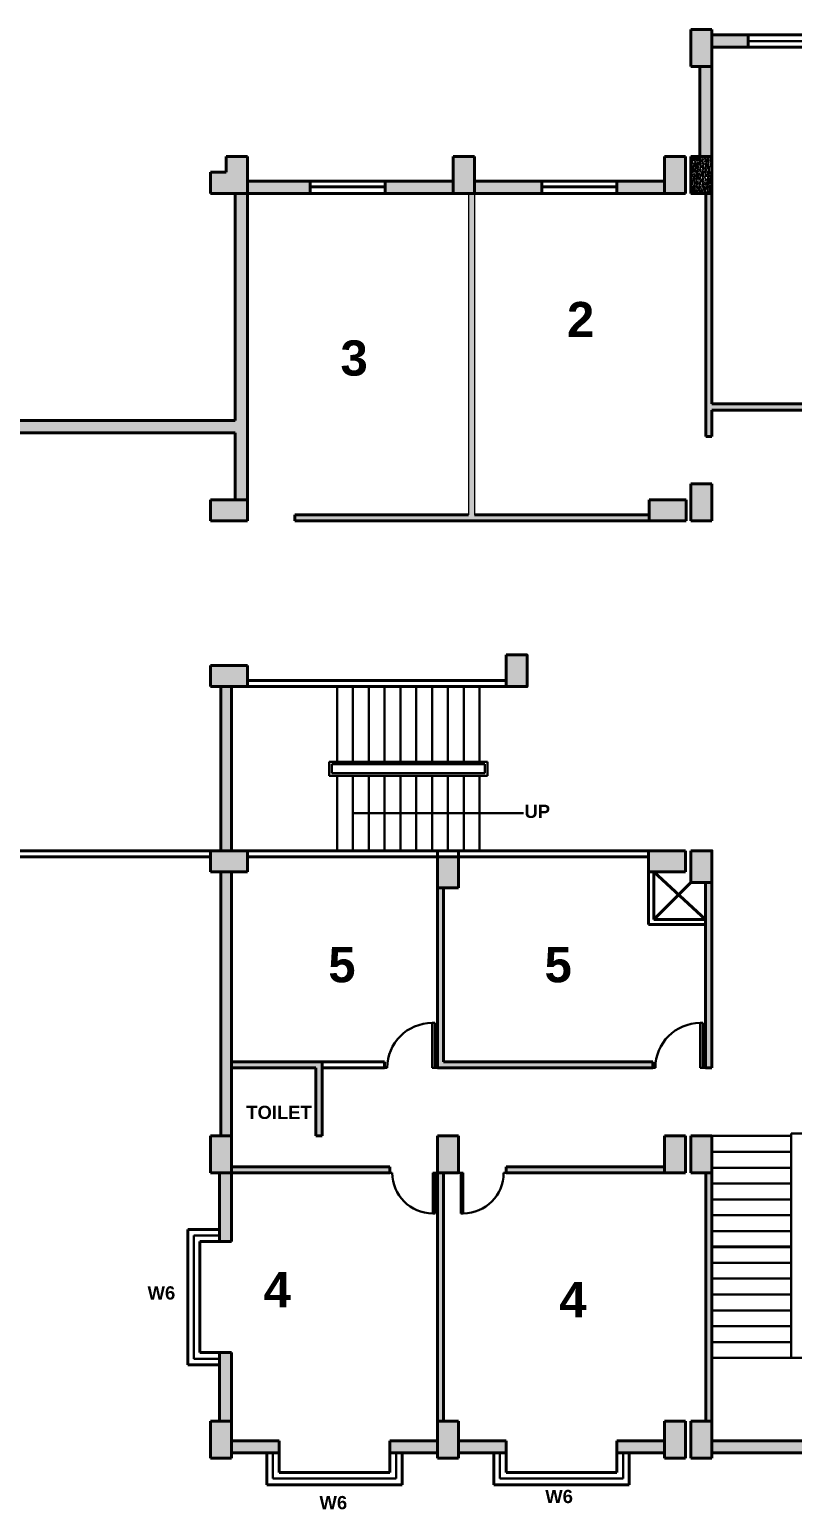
# Model space of a CAD drawing. Header units: inches. Extents: x 1352 to 5457, y 84 to 1168.
# Drawn here: x 2720.87 to 2735.32, y 274.35 to 302.36 of the extents above; entities that cross this region are included whole.
import ezdxf

# ---------------------------------------------------------------- set-up
doc = ezdxf.new("R2010")
doc.units = ezdxf.units.IN
doc.header["$MEASUREMENT"] = 0
doc.linetypes.add('DASHED2', pattern=[0.375, 0.25, -0.125])
for name, color, linetype, lineweight in [('col', 250, 'Continuous', 40), ('hatch', 250, 'DASHED2', 9), ('text', 250, 'Continuous', 30), ('wall', 7, 'Continuous', 40), ('win', 250, 'Continuous', 30)]:
    doc.layers.add(name, color=color, linetype=linetype, lineweight=lineweight)
doc.styles.get("Standard").update_dxf_attribs({"font": 'arialbd.ttf', "height": 1.5})
doc.dimstyles.get("Standard").update_dxf_attribs({"dimtxt": 0.25, "dimasz": 0.1, "dimexe": 0.1, "dimexo": 0.1, "dimgap": 0.1, "dimtad": 1, "dimzin": 0, "dimdsep": 46, "dimtxsty": 'Standard', "dimblk": 'ARCHTICK', "dimcen": 0.1, "dimdle": 0.1, "dimclrd": 256, "dimadec": 0, "dimazin": 0, "dimtfac": 1, "dimtofl": 0, "dimtmove": 2, "dimatfit": 3, "dimfxl": 1, "dimtolj": 1, "dimtzin": 0, "dimlwd": -1, "dimarcsym": 0})
pattern_1 = [(50, (0, 0), (0.0717260183, -0.0062752135), [0.0075, -0.0825]), (355, (0, 0), (-0.0138751334, 0.0752192134), [0.006, -0.066]), (100.4514, (0.00598, -0.00052), (0.0578509382, 0.0689439542), [0.006374019, -0.0701142112]), (46.1842, (0, 0.02), (0.106724105, -0.0165519014), [0.01125, -0.12375]), (96.6356, (0.00889, 0.01862), (0.0934662706, 0.097411787), [0.009561029, -0.1051713]), (351.1842, (0, 0.02), (0.0934661945, 0.09741186), [0.009, -0.099]), (21, (0.01, 0.015), (0.0596907052, -0.0402618891), [0.0075, -0.0825]), (326, (0.01, 0.015), (0.0243315332, 0.0725150045), [0.006, -0.066]), (71.4514, (0.014974, 0.011645), (0.0840222629, 0.0322530497), [0.006374019, -0.0701142112]), (37.5, (0, 0), (0.00121598553, 0.03328938538), [0, -0.0652, 0, -0.067, 0, -0.06625]), (7.5, (0, 0), (0.02630695374, 0.0394411712), [0, -0.0382, 0, -0.0637, 0, -0.02525]), (327.5, (-0.0223, 0), (0.05338224362, -0.00225548717), [0, -0.025, 0, -0.078, 0, -0.1035]), (317.5, (-0.0323, 0), (0.0583186169, 0.0100104982), [0, -0.0325, 0, -0.0518, 0, -0.0735])]

# ---------------------------------------------------------------- blocks, each defined once
blk = doc.blocks.new('_ArchTick')
at = {"color": 0, "linetype": 'ByBlock', "const_width": 0.15}
blk.add_lwpolyline([(-0.5, -0.5), (0.5, 0.5)], dxfattribs=at)
blk = doc.blocks.new('R')
at = {"layer": 'win'}
for p, q in [((13.196, 5.483), (13.246, 5.483)), ((14.096, 4.633), (14.096, 5.483)), ((14.196, 5.483), (14.096, 5.483)), ((14.146, 5.483), (14.146, 4.633)), ((14.096, 4.633), (14.146, 4.633)), ((14.146, 4.633), (14.096, 4.633))]:
    blk.add_line(p, q, dxfattribs=at)
blk.add_arc((14.096, 5.483), 0.85, 180, 270, dxfattribs=at)

msp = doc.modelspace()

# ---------------------------------------------------------------- hatches: boundary and pattern name
at = {"layer": 'wall', "linetype": 'ByBlock'}
h = msp.add_hatch(dxfattribs=at)
h.set_pattern_fill('AR-CONC', color=256, scale=0.01, style=0)
h.set_pattern_definition(pattern_1)
h.paths.add_polyline_path([(2724.992, 299.961), (2724.592, 299.961), (2724.592, 299.661), (2724.292, 299.661), (2724.292, 299.261), (2724.992, 299.261)])
h.paths.add_polyline_path([(2729.293, 299.961), (2728.893, 299.961), (2728.893, 299.261), (2729.293, 299.261)])
h.paths.add_polyline_path([(2733.292, 299.961), (2732.892, 299.961), (2732.892, 299.261), (2733.292, 299.261)])
h.paths.add_polyline_path([(2733.792, 302.361), (2733.392, 302.361), (2733.392, 301.661), (2733.792, 301.661)])
h.paths.add_polyline_path([(2733.792, 293.761), (2733.392, 293.761), (2733.392, 293.061), (2733.792, 293.061)])
h.paths.add_polyline_path([(2733.304, 293.461), (2732.604, 293.461), (2732.604, 293.061), (2733.304, 293.061)])
h.paths.add_polyline_path([(2724.992, 293.461), (2724.292, 293.461), (2724.292, 293.061), (2724.992, 293.061)])
h.paths.add_polyline_path([(2736.493, 295.861), (2736.093, 295.861), (2736.093, 295.161), (2736.493, 295.161)])
h.paths.add_polyline_path([(2737.27, 302.361), (2736.87, 302.361), (2736.87, 301.661), (2737.27, 301.661)])
h.paths.add_polyline_path([(2740.893, 302.36), (2740.493, 302.36), (2740.493, 301.66), (2740.893, 301.66)])
h.paths.add_polyline_path([(2743.393, 302.361), (2742.993, 302.361), (2742.993, 301.661), (2743.393, 301.661)])
h.paths.add_polyline_path([(2743.393, 295.861), (2742.993, 295.861), (2742.993, 295.161), (2743.393, 295.161)])
h.paths.add_polyline_path([(2740.893, 295.861), (2740.493, 295.861), (2740.493, 295.161), (2740.893, 295.161)])
h = msp.add_hatch(color=256, dxfattribs=at)
h.paths.add_polyline_path([(2759.592, 285.42), (2759.362, 285.42), (2759.362, 283.335), (2758.362, 283.335), (2758.362, 284.67), (2758.247, 284.67), (2758.247, 283.335), (2757.547, 283.335), (2757.547, 284.05), (2756.092, 284.05), (2756.092, 283.935), (2757.432, 283.935), (2757.432, 283.22), (2758.247, 283.22), (2758.247, 282.17), (2758.362, 282.17), (2758.362, 283.22), (2759.362, 283.22), (2759.362, 281.42), (2759.592, 281.42)])
h.paths.add_polyline_path([(2759.192, 285.77), (2756.492, 285.77), (2756.207, 285.425), (2756.207, 285.42), (2759.192, 285.42)])
h.paths.add_polyline_path([(2758.883, 288.668), (2758.706, 288.814), (2756.314, 285.917), (2756.492, 285.77)])
h.paths.add_polyline_path([(2756.207, 285.42), (2756.203, 285.42), (2756.092, 285.286), (2756.092, 284.8), (2756.207, 284.8)], flags=17)
h.paths.add_polyline_path([(2754.268, 286.847), (2754.195, 286.758), (2755.738, 285.485), (2755.811, 285.574)])
h.paths.add_polyline_path([(2756.119, 290.95), (2756.03, 291.023), (2753.638, 288.126), (2753.727, 288.053)])
h.paths.add_polyline_path([(2751.724, 288.948), (2751.65, 288.859), (2753.193, 287.586), (2753.266, 287.675)])
h.paths.add_polyline_path([(2758.533, 289.735), (2758.386, 289.558), (2758.81, 289.208), (2758.957, 289.385)])
h.paths.add_polyline_path([(2757.144, 290.881), (2756.72, 291.231), (2756.574, 291.054), (2756.998, 290.704)])
h.paths.add_polyline_path([(2753.574, 293.051), (2753.485, 293.124), (2751.093, 290.227), (2751.182, 290.153)])
h.paths.add_polyline_path([(2755.988, 291.836), (2755.841, 291.659), (2756.265, 291.308), (2756.412, 291.486)])
h.paths.add_polyline_path([(2754.175, 293.332), (2754.029, 293.155), (2754.453, 292.804), (2754.599, 292.982)])
h.paths.add_polyline_path([(2750.544, 289.922), (2750.47, 289.833), (2750.648, 289.687), (2750.721, 289.775)])
h.paths.add_polyline_path([(2748.489, 291.618), (2748.416, 291.529), (2748.593, 291.383), (2748.666, 291.472)])
h.paths.add_polyline_path([(2751.63, 295.433), (2751.484, 295.255), (2751.908, 294.905), (2752.054, 295.083)])
h.paths.add_polyline_path([(2753.443, 293.937), (2753.296, 293.759), (2753.72, 293.409), (2753.867, 293.587)])
h.paths.add_polyline_path([(2750.898, 296.037), (2750.751, 295.86), (2751.175, 295.51), (2751.322, 295.687)])
h.paths.add_polyline_path([(2749.085, 297.533), (2748.939, 297.356), (2749.363, 297.006), (2749.509, 297.183)])
h.paths.add_polyline_path([(2748.487, 297.249), (2748.398, 297.323), (2746.001, 294.419), (2746.09, 294.346)])
h.paths.add_polyline_path([(2747.385, 298.639), (2747.296, 298.712), (2746.27, 297.469), (2745.277, 298.285), (2745.204, 298.196), (2746.194, 297.382), (2745.242, 296.223), (2744.338, 296.966), (2744.816, 297.545), (2744.727, 297.618), (2744.176, 296.951), (2745.929, 295.51), (2746.002, 295.599), (2745.331, 296.15), (2746.213, 297.218), (2746.842, 296.701), (2747.434, 297.418), (2746.805, 297.936), (2746.731, 297.847), (2747.272, 297.403), (2746.827, 296.863), (2746.286, 297.307)])
h.paths.add_polyline_path([(2746.158, 299.171), (2746.07, 299.245), (2745.755, 298.863), (2745.844, 298.79)])
h.paths.add_polyline_path([(2745.075, 300.844), (2744.612, 301.226), (2744.466, 301.048), (2744.84, 300.739), (2743.376, 298.966), (2743.002, 299.274), (2742.778, 299.004), (2742.778, 295.861), (2741.893, 295.861), (2741.893, 295.161), (2742.008, 295.161), (2742.008, 295.746), (2742.993, 295.746), (2742.993, 295.861), (2742.893, 295.861), (2742.893, 296.561), (2743.791, 295.824), (2743.393, 295.342), (2743.393, 295.161), (2743.953, 295.839), (2742.893, 296.71), (2742.893, 298.963), (2743.017, 299.113), (2743.391, 298.804), (2744.929, 300.666)])
h.paths.add_polyline_path([(2743.393, 302.232), (2743.393, 301.934), (2743.527, 301.823), (2742.75, 300.882), (2742.75, 300.716), (2742.865, 300.716), (2742.865, 300.84), (2743.616, 301.75), (2743.772, 301.621), (2743.918, 301.799)])
h.paths.add_polyline_path([(2742, 302.03), (2742.093, 302.03), (2742.093, 302.261), (2741.793, 302.26), (2741.793, 302.03), (2741.885, 302.03), (2741.885, 300.716), (2742, 300.716)])
h.paths.add_polyline_path([(2741.135, 300.83), (2740.608, 300.83), (2740.608, 301.66), (2740.493, 301.66), (2740.493, 295.861), (2740.608, 295.861), (2740.608, 297.361), (2741.878, 297.361), (2741.878, 298.091), (2740.608, 298.091), (2740.608, 300.715), (2741.135, 300.715)])
h.paths.add_polyline_path([(2741.763, 297.976), (2741.763, 297.476), (2740.608, 297.476), (2740.608, 297.976)], flags=16)
h.paths.add_polyline_path([(2741.539, 297.361), (2741.424, 297.361), (2741.424, 296.841), (2741.539, 296.841)], flags=16)
h.paths.add_polyline_path([(2738.454, 295.276), (2737.693, 295.276), (2737.693, 295.161), (2738.454, 295.161)])
h.paths.add_polyline_path([(2740.493, 295.276), (2740.263, 295.276), (2740.263, 295.161), (2740.493, 295.161)])
h.paths.add_polyline_path([(2736.093, 295.276), (2733.792, 295.276), (2733.792, 299.261), (2733.677, 299.261), (2733.677, 294.661), (2733.792, 294.661), (2733.792, 295.161), (2736.093, 295.161)])
h.paths.add_polyline_path([(2733.792, 301.661), (2733.562, 301.661), (2733.562, 299.961), (2733.792, 299.961)])
h.paths.add_polyline_path([(2734.476, 302.261), (2733.792, 302.261), (2733.792, 302.031), (2734.476, 302.031)])
h.paths.add_polyline_path([(2736.87, 302.261), (2735.97, 302.261), (2735.97, 302.031), (2736.87, 302.031)])
h.paths.add_polyline_path([(2738.17, 302.261), (2737.27, 302.261), (2737.27, 302.031), (2738.17, 302.031)])
h.paths.add_polyline_path([(2740.493, 302.26), (2739.593, 302.26), (2739.593, 302.03), (2740.493, 302.03)])
h.paths.add_polyline_path([(2730.568, 299.491), (2729.293, 299.491), (2729.293, 299.261), (2730.568, 299.261)])
h.paths.add_polyline_path([(2732.892, 299.491), (2731.992, 299.491), (2731.992, 299.261), (2732.892, 299.261)])
h.paths.add_polyline_path([(2729.293, 299.261), (2729.178, 299.261), (2729.178, 293.176), (2725.892, 293.176), (2725.892, 293.061), (2732.604, 293.061), (2732.604, 293.176), (2729.293, 293.176)])
h.paths.add_polyline_path([(2728.893, 299.491), (2727.604, 299.491), (2727.604, 299.261), (2728.893, 299.261)])
h.paths.add_polyline_path([(2726.18, 299.491), (2724.992, 299.491), (2724.992, 299.261), (2726.18, 299.261)])
h = msp.add_hatch(dxfattribs=at)
h.set_pattern_fill('AR-CONC', color=256, scale=0.01, style=0)
h.set_pattern_definition(pattern_1)
h.paths.add_polyline_path([(2733.792, 299.961), (2733.392, 299.961), (2733.392, 299.261), (2733.792, 299.261)])
h = msp.add_hatch(color=256, dxfattribs=at)
h.paths.add_polyline_path([(2695.033, 283.541), (2694.133, 283.541), (2694.133, 284.211), (2693.903, 284.211), (2693.903, 283.541), (2693.288, 283.541), (2693.288, 283.311), (2695.033, 283.311)])
h.paths.add_polyline_path([(2699.333, 283.541), (2697.133, 283.541), (2697.133, 283.311), (2699.333, 283.311)])
h.paths.add_polyline_path([(2703.633, 283.541), (2701.433, 283.541), (2701.433, 283.311), (2703.633, 283.311)])
h.paths.add_polyline_path([(2691.188, 283.541), (2690.563, 283.541), (2690.563, 284.211), (2690.333, 284.211), (2690.333, 283.311), (2691.188, 283.311)])
h.paths.add_polyline_path([(2693.963, 288.661), (2693.733, 288.661), (2693.733, 284.811), (2693.963, 284.811), (2693.963, 285.819), (2698.148, 285.819), (2698.148, 285.934), (2693.963, 285.934)])
h.paths.add_polyline_path([(2690.733, 287.761), (2690.503, 287.761), (2690.503, 284.811), (2690.733, 284.811)])
h.paths.add_polyline_path([(2692.288, 294.961), (2690.503, 294.961), (2690.503, 294.361), (2690.733, 294.361), (2690.733, 294.731), (2692.288, 294.731)])
h.paths.add_polyline_path([(2694.133, 294.961), (2693.188, 294.961), (2693.188, 294.731), (2694.133, 294.731)])
h.paths.add_polyline_path([(2696.498, 294.961), (2695.033, 294.961), (2695.033, 294.731), (2696.083, 294.731), (2696.083, 291.476), (2695.633, 291.476), (2695.633, 291.361), (2696.883, 291.361), (2696.883, 289.976), (2696.998, 289.976), (2696.998, 291.476), (2696.198, 291.476), (2696.198, 294.731), (2696.498, 294.731)])
h.paths.add_polyline_path([(2699.32, 294.961), (2697.848, 294.961), (2697.848, 294.731), (2699.32, 294.731)])
h.paths.add_polyline_path([(2698.033, 289.976), (2695.633, 289.976), (2695.633, 289.861), (2698.033, 289.861)])
h.paths.add_polyline_path([(2702.333, 289.976), (2699.148, 289.976), (2699.148, 289.861), (2702.333, 289.861)])
h.paths.add_polyline_path([(2705.133, 291.061), (2705.018, 291.061), (2705.018, 289.976), (2702.733, 289.976), (2702.733, 289.861), (2705.133, 289.861)])
h.paths.add_polyline_path([(2707.033, 293.061), (2706.918, 293.061), (2706.918, 292.076), (2705.018, 292.076), (2705.018, 291.961), (2707.033, 291.961)])
h.paths.add_polyline_path([(2703.627, 294.961), (2701.42, 294.961), (2701.42, 294.731), (2703.627, 294.731)])
h.paths.add_polyline_path([(2707.94, 294.961), (2705.727, 294.961), (2705.727, 294.731), (2707.94, 294.731)])
h.paths.add_polyline_path([(2707.033, 294.731), (2706.918, 294.731), (2706.918, 293.461), (2707.033, 293.461)])
h.paths.add_polyline_path([(2711.955, 294.961), (2710.04, 294.961), (2710.04, 294.731), (2711.955, 294.731)])
h.paths.add_polyline_path([(2711.048, 294.731), (2710.933, 294.731), (2710.933, 293.461), (2711.048, 293.461)])
h.paths.add_polyline_path([(2711.048, 293.061), (2710.933, 293.061), (2710.933, 292.076), (2707.933, 292.076), (2707.933, 291.961), (2711.048, 291.961)])
h.paths.add_polyline_path([(2716.54, 294.961), (2714.055, 294.961), (2714.055, 294.731), (2715.233, 294.731), (2715.233, 293.461), (2715.348, 293.461), (2715.348, 294.731), (2716.54, 294.731)])
h.paths.add_polyline_path([(2719.703, 292.076), (2715.233, 292.076), (2715.233, 291.961), (2719.703, 291.961)])
h.paths.add_polyline_path([(2724.992, 299.261), (2724.762, 299.261), (2724.762, 294.961), (2719.933, 294.961), (2718.64, 294.961), (2718.64, 294.731), (2719.703, 294.731), (2719.703, 293.461), (2719.933, 293.461), (2719.933, 294.731), (2724.762, 294.731), (2724.762, 293.461), (2724.992, 293.461)])
h.paths.add_polyline_path([(2719.933, 293.061), (2719.703, 293.061), (2719.703, 291.961), (2719.933, 291.961)])
h.paths.add_polyline_path([(2706.748, 289.861), (2706.633, 289.861), (2706.633, 284.811), (2706.748, 284.811)])
h.paths.add_polyline_path([(2710.033, 290.461), (2709.918, 290.461), (2709.918, 289.976), (2707.033, 289.976), (2707.033, 289.861), (2710.033, 289.861)])
h.paths.add_polyline_path([(2711.333, 288.131), (2711.218, 288.131), (2711.218, 284.811), (2711.333, 284.811)])
h.paths.add_polyline_path([(2712.848, 290.461), (2711.333, 290.461), (2711.333, 290.346), (2712.733, 290.346), (2712.733, 288.246), (2711.218, 288.246), (2711.218, 288.244), (2711.218, 288.131), (2712.848, 288.131)])
h.paths.add_polyline_path([(2711.333, 289.861), (2711.218, 289.861), (2711.218, 288.996), (2711.333, 288.996)])
h.paths.add_polyline_path([(2714.633, 289.861), (2715.233, 289.861), (2715.233, 289.976), (2714.633, 289.976), (2714.633, 290.461), (2714.518, 290.461), (2714.518, 289.976), (2713.863, 289.976), (2713.863, 290.461), (2713.748, 290.461), (2713.748, 289.861), (2714.518, 289.861), (2714.518, 289.011), (2714.633, 289.011)])
h.paths.add_polyline_path([(2716.633, 290.061), (2715.633, 290.061), (2715.633, 289.861), (2716.633, 289.861)])
h.paths.add_polyline_path([(2716.633, 289.861), (2716.518, 289.861), (2716.518, 288.146), (2716.633, 288.146)])
h.paths.add_polyline_path([(2715.768, 288.261), (2715.233, 288.261), (2714.518, 288.261), (2714.518, 288.259), (2714.518, 288.146), (2715.233, 288.146), (2715.233, 284.811), (2715.348, 284.811), (2715.348, 288.146), (2715.768, 288.146)])
h.paths.add_polyline_path([(2712.233, 283.541), (2711.333, 283.541), (2711.333, 284.211), (2711.218, 284.211), (2711.218, 283.541), (2710.033, 283.541), (2710.033, 283.311), (2712.233, 283.311)])
h.paths.add_polyline_path([(2707.933, 283.541), (2706.748, 283.541), (2706.748, 284.211), (2706.633, 284.211), (2706.633, 283.541), (2705.733, 283.541), (2705.733, 283.311), (2707.933, 283.311)])
h.paths.add_polyline_path([(2716.476, 283.541), (2715.348, 283.541), (2715.348, 284.211), (2715.233, 284.211), (2715.233, 283.541), (2714.333, 283.541), (2714.333, 283.311), (2716.476, 283.311)])
h.paths.add_polyline_path([(2719.933, 284.211), (2719.703, 284.211), (2719.703, 283.541), (2718.576, 283.541), (2718.576, 283.311), (2719.933, 283.311)])
h.paths.add_polyline_path([(2719.933, 287.161), (2719.703, 287.161), (2719.703, 284.811), (2719.933, 284.811)])
h.paths.add_polyline_path([(2719.933, 288.011), (2719.733, 288.011), (2719.733, 287.361), (2717.733, 287.361), (2717.733, 289.861), (2719.533, 289.861), (2719.533, 290.061), (2717.533, 290.061), (2717.533, 287.161), (2719.703, 287.161), (2719.933, 287.161)])
h = msp.add_hatch(dxfattribs=at)
h.set_pattern_fill('AR-CONC', color=256, scale=0.01, style=0)
h.set_pattern_definition(pattern_1)
h.paths.add_polyline_path([(2733.792, 286.82), (2733.392, 286.82), (2733.392, 286.22), (2733.792, 286.22)])
h.paths.add_polyline_path([(2733.292, 286.82), (2732.592, 286.82), (2732.592, 286.42), (2733.292, 286.42)])
h.paths.add_polyline_path([(2728.992, 286.705), (2728.592, 286.705), (2728.592, 286.12), (2728.992, 286.12)])
h.paths.add_polyline_path([(2724.992, 286.82), (2724.292, 286.82), (2724.292, 286.42), (2724.992, 286.42)])
h.paths.add_polyline_path([(2724.992, 290.325), (2724.292, 290.325), (2724.292, 289.925), (2724.992, 289.925)])
h.paths.add_polyline_path([(2730.292, 290.525), (2729.892, 290.525), (2729.892, 289.925), (2730.292, 289.925)])
for points in [[(2724.692, 289.925), (2724.492, 289.925), (2724.492, 286.82), (2724.692, 286.82)], [(2724.692, 286.42), (2724.492, 286.42), (2724.492, 281.42), (2724.692, 281.42)], [(2728.707, 286.12), (2728.592, 286.12), (2728.592, 282.71), (2732.67, 282.71), (2732.67, 282.825), (2728.707, 282.825)], [(2733.792, 286.22), (2733.67, 286.22), (2733.67, 282.71), (2733.792, 282.71)], [(2726.407, 282.825), (2724.692, 282.825), (2724.692, 282.71), (2726.292, 282.71), (2726.292, 281.42), (2726.407, 281.42)], [(2724.692, 280.72), (2724.462, 280.72), (2724.462, 279.42), (2724.692, 279.42)], [(2727.692, 280.835), (2724.692, 280.835), (2724.692, 280.72), (2727.692, 280.72)], [(2728.707, 280.72), (2728.592, 280.72), (2728.592, 276.02), (2728.707, 276.02)], [(2732.892, 280.835), (2729.892, 280.835), (2729.892, 280.72), (2732.892, 280.72)], [(2733.792, 280.72), (2733.677, 280.72), (2733.677, 276.02), (2733.792, 276.02)], [(2724.692, 277.32), (2724.462, 277.32), (2724.462, 276.02), (2724.692, 276.02)], [(2725.592, 275.65), (2724.692, 275.65), (2724.692, 275.42), (2725.592, 275.42)], [(2728.592, 275.65), (2727.692, 275.65), (2727.692, 275.42), (2728.592, 275.42)], [(2729.892, 275.65), (2728.992, 275.65), (2728.992, 275.42), (2729.892, 275.42)], [(2732.892, 275.65), (2731.992, 275.65), (2731.992, 275.42), (2732.892, 275.42)], [(2737.692, 275.65), (2733.792, 275.65), (2733.792, 275.42), (2737.692, 275.42)]]:
    msp.add_hatch(color=256, dxfattribs=at).paths.add_polyline_path(points)
h = msp.add_hatch(dxfattribs=at)
h.set_pattern_fill('AR-CONC', color=256, scale=0.01, style=0)
h.set_pattern_definition(pattern_1)
h.paths.add_polyline_path([(2724.692, 281.42), (2724.292, 281.42), (2724.292, 280.72), (2724.692, 280.72)])
h.paths.add_polyline_path([(2728.992, 281.42), (2728.592, 281.42), (2728.592, 280.72), (2728.992, 280.72)])
h = msp.add_hatch(dxfattribs=at)
h.set_pattern_fill('AR-CONC', color=256, scale=0.01, style=0)
h.set_pattern_definition(pattern_1)
h.paths.add_polyline_path([(2733.292, 281.42), (2732.892, 281.42), (2732.892, 280.72), (2733.292, 280.72)])
h.paths.add_polyline_path([(2733.792, 281.42), (2733.392, 281.42), (2733.392, 280.72), (2733.792, 280.72)])
h.paths.add_polyline_path([(2733.792, 276.02), (2733.392, 276.02), (2733.392, 275.32), (2733.792, 275.32)])
h.paths.add_polyline_path([(2733.292, 276.02), (2732.892, 276.02), (2732.892, 275.32), (2733.292, 275.32)])
h.paths.add_polyline_path([(2728.992, 276.02), (2728.592, 276.02), (2728.592, 275.32), (2728.992, 275.32)])
h.paths.add_polyline_path([(2724.692, 276.02), (2724.292, 276.02), (2724.292, 275.32), (2724.692, 275.32)])

# ---------------------------------------------------------------- linework, layer by layer
at = {"layer": 'col'}
for p, q in [((2733.392, 302.361), (2733.792, 302.361)), ((2733.392, 301.661), (2733.392, 302.361)), ((2733.792, 302.361), (2733.792, 301.661)), ((2733.392, 301.661), (2733.792, 301.661)), ((2733.392, 301.661), (2733.792, 301.661)), ((2724.592, 299.961), (2724.992, 299.961)), ((2724.592, 299.661), (2724.592, 299.961)), ((2724.992, 299.961), (2724.992, 299.261)), ((2728.893, 299.961), (2729.293, 299.961)), ((2728.893, 299.261), (2728.893, 299.961)), ((2729.293, 299.961), (2729.293, 299.261)), ((2732.892, 299.961), (2733.292, 299.961)), ((2732.892, 299.261), (2732.892, 299.961)), ((2733.292, 299.961), (2733.292, 299.261)), ((2733.392, 299.961), (2733.792, 299.961)), ((2733.392, 299.261), (2733.392, 299.961)), ((2733.792, 299.961), (2733.792, 295.276)), ((2724.292, 299.261), (2724.292, 299.661)), ((2724.292, 299.661), (2724.592, 299.661)), ((2724.992, 299.261), (2724.292, 299.261)), ((2724.592, 299.261), (2724.992, 299.261)), ((2724.592, 299.261), (2724.992, 299.261)), ((2728.893, 299.261), (2729.293, 299.261)), ((2728.893, 299.261), (2732.892, 299.261)), ((2732.892, 299.261), (2733.292, 299.261)), ((2732.892, 299.261), (2733.292, 299.261)), ((2733.392, 299.261), (2733.792, 299.261)), ((2733.392, 299.261), (2733.792, 299.261)), ((2733.677, 299.261), (2733.677, 294.661)), ((2733.792, 295.276), (2736.093, 295.276)), ((2733.792, 295.161), (2736.093, 295.161)), ((2733.792, 295.161), (2733.792, 294.661)), ((2733.677, 294.661), (2733.792, 294.661)), ((2733.392, 293.761), (2733.792, 293.761)), ((2733.392, 293.061), (2733.392, 293.761)), ((2733.792, 293.761), (2733.792, 293.061)), ((2724.992, 293.461), (2724.292, 293.461)), ((2724.292, 293.461), (2724.292, 293.061)), ((2724.992, 293.061), (2724.992, 293.461)), ((2733.304, 293.461), (2732.604, 293.461)), ((2732.604, 293.461), (2732.604, 293.061)), ((2733.304, 293.061), (2733.304, 293.461)), ((2724.292, 293.061), (2724.992, 293.061)), ((2725.892, 293.061), (2725.892, 293.176)), ((2725.892, 293.176), (2729.178, 293.176)), ((2725.892, 293.061), (2733.304, 293.061)), ((2729.293, 293.176), (2732.604, 293.176)), ((2733.392, 293.061), (2733.792, 293.061)), ((2733.392, 293.061), (2733.792, 293.061)), ((2733.392, 293.061), (2733.792, 293.061)), ((2724.292, 290.325), (2724.292, 289.925)), ((2724.292, 290.325), (2724.992, 290.325)), ((2724.992, 290.325), (2724.992, 289.925)), ((2729.892, 290.325), (2729.892, 289.925)), ((2724.292, 289.925), (2724.992, 289.925)), ((2724.992, 289.925), (2724.292, 289.925)), ((2724.292, 286.82), (2724.292, 286.42)), ((2724.292, 286.82), (2724.992, 286.82)), ((2724.992, 286.82), (2724.992, 286.42)), ((2728.592, 286.82), (2728.992, 286.82)), ((2728.592, 286.12), (2728.592, 286.82)), ((2728.992, 286.12), (2728.992, 286.82)), ((2728.992, 286.82), (2728.992, 286.12)), ((2732.592, 286.82), (2732.592, 286.42)), ((2732.592, 286.82), (2733.292, 286.82)), ((2733.292, 286.82), (2733.292, 286.42)), ((2733.392, 286.62), (2733.392, 286.22)), ((2724.292, 286.42), (2724.992, 286.42)), ((2724.992, 286.42), (2724.292, 286.42)), ((2732.592, 286.42), (2733.292, 286.42)), ((2733.292, 286.42), (2732.592, 286.42)), ((2728.592, 286.12), (2728.992, 286.12)), ((2733.292, 285.42), (2732.592, 285.42)), ((2724.292, 281.42), (2724.692, 281.42)), ((2724.292, 280.72), (2724.292, 281.42)), ((2724.692, 280.72), (2724.692, 281.42)), ((2724.692, 281.42), (2724.692, 280.72)), ((2728.592, 281.42), (2728.992, 281.42)), ((2728.592, 280.72), (2728.592, 281.42)), ((2728.992, 280.72), (2728.992, 281.42)), ((2728.992, 281.42), (2728.992, 280.72)), ((2732.892, 281.42), (2733.292, 281.42)), ((2732.892, 280.72), (2732.892, 281.42)), ((2733.292, 280.72), (2733.292, 281.42)), ((2733.292, 281.42), (2733.292, 280.72)), ((2733.392, 281.42), (2733.792, 281.42)), ((2733.392, 280.72), (2733.392, 281.42)), ((2733.792, 281.42), (2733.792, 280.72)), ((2724.292, 280.72), (2724.692, 280.72)), ((2728.592, 280.72), (2728.992, 280.72)), ((2732.892, 280.72), (2733.292, 280.72)), ((2733.392, 280.72), (2733.792, 280.72)), ((2724.292, 276.02), (2724.692, 276.02)), ((2724.292, 275.32), (2724.292, 276.02)), ((2724.692, 275.32), (2724.692, 276.02)), ((2724.692, 276.02), (2724.692, 275.32)), ((2728.592, 276.02), (2728.992, 276.02)), ((2728.592, 275.32), (2728.592, 276.02)), ((2728.992, 275.32), (2728.992, 276.02)), ((2728.992, 276.02), (2728.992, 275.32)), ((2732.892, 276.02), (2733.292, 276.02)), ((2732.892, 275.32), (2732.892, 276.02)), ((2733.292, 275.32), (2733.292, 276.02)), ((2733.292, 276.02), (2733.292, 275.32)), ((2733.392, 276.02), (2733.792, 276.02)), ((2733.392, 275.32), (2733.392, 276.02)), ((2733.792, 276.02), (2733.792, 275.32)), ((2724.292, 275.32), (2724.692, 275.32)), ((2728.592, 275.32), (2728.992, 275.32)), ((2732.892, 275.32), (2733.292, 275.32)), ((2733.392, 275.32), (2733.792, 275.32))]:
    msp.add_line(p, q, dxfattribs=at)
for points in [[(2729.892, 290.525), (2730.292, 290.525), (2730.292, 289.925), (2729.892, 289.925)], [(2733.392, 286.82), (2733.792, 286.82), (2733.792, 286.22), (2733.392, 286.22)]]:
    msp.add_lwpolyline(points, close=True, dxfattribs=at)
at = {"layer": 'hatch', "linetype": 'ByBlock'}
for p, q in [((2729.178, 299.261), (2729.178, 293.176)), ((2729.293, 299.261), (2729.293, 293.176)), ((2733.792, 293.061), (2733.792, 293.761))]:
    msp.add_line(p, q, dxfattribs=at)
at = {"layer": 'wall', "linetype": 'Continuous'}
for p, q in [((2734.476, 302.261), (2733.792, 302.261)), ((2734.476, 302.261), (2734.476, 302.031)), ((2734.476, 302.261), (2735.97, 302.261)), ((2734.476, 302.031), (2733.792, 302.031)), ((2734.476, 302.031), (2735.97, 302.031)), ((2733.562, 301.661), (2733.562, 299.961)), ((2733.792, 301.661), (2733.792, 299.961)), ((2728.893, 299.491), (2724.992, 299.491)), ((2726.18, 299.491), (2726.18, 299.279)), ((2726.18, 299.488), (2726.18, 299.258)), ((2727.604, 299.282), (2727.604, 299.491)), ((2727.604, 299.261), (2727.604, 299.491)), ((2730.568, 299.491), (2729.293, 299.491)), ((2730.568, 299.491), (2730.568, 299.279)), ((2730.568, 299.491), (2732.892, 299.491)), ((2730.568, 299.488), (2730.568, 299.258)), ((2731.992, 299.282), (2731.992, 299.491)), ((2731.992, 299.261), (2731.992, 299.491)), ((2724.762, 299.261), (2724.762, 294.961)), ((2728.893, 299.261), (2724.992, 299.261)), ((2724.992, 299.261), (2724.992, 293.461)), ((2726.18, 299.261), (2727.604, 299.261)), ((2730.568, 299.261), (2731.992, 299.261)), ((2724.762, 294.731), (2724.762, 293.461)), ((2724.492, 286.82), (2724.492, 289.925)), ((2724.692, 286.82), (2724.692, 289.925)), ((2724.992, 290.04), (2729.892, 290.04)), ((2724.992, 289.925), (2730.292, 289.925)), ((2719.933, 286.82), (2724.692, 286.82)), ((2724.992, 286.82), (2732.592, 286.82)), ((2719.933, 286.705), (2724.292, 286.705)), ((2724.992, 286.705), (2732.592, 286.705)), ((2724.492, 281.42), (2724.492, 286.42)), ((2724.692, 281.42), (2724.692, 286.42)), ((2732.592, 286.42), (2732.592, 285.42)), ((2732.692, 286.42), (2732.692, 285.52)), ((2732.692, 286.42), (2733.67, 285.52)), ((2728.592, 282.71), (2728.592, 286.12)), ((2728.707, 282.825), (2728.707, 286.12)), ((2733.392, 286.22), (2732.692, 285.52)), ((2733.67, 286.22), (2733.67, 282.71)), ((2733.792, 286.22), (2733.792, 282.71)), ((2732.592, 285.42), (2733.67, 285.42)), ((2732.692, 285.52), (2733.67, 285.52)), ((2724.692, 282.825), (2726.407, 282.825)), ((2724.692, 282.71), (2726.292, 282.71)), ((2726.292, 281.42), (2726.292, 282.71)), ((2726.407, 281.42), (2726.407, 282.825)), ((2726.407, 282.825), (2727.592, 282.825)), ((2726.407, 282.71), (2727.592, 282.71)), ((2727.592, 282.71), (2727.592, 282.825)), ((2732.67, 282.71), (2728.592, 282.71)), ((2728.707, 282.825), (2732.67, 282.825)), ((2732.67, 282.825), (2732.67, 282.71)), ((2733.67, 282.71), (2733.792, 282.71)), ((2724.462, 280.72), (2724.462, 279.42)), ((2724.692, 280.835), (2727.692, 280.835)), ((2724.692, 280.72), (2724.692, 279.42)), ((2724.692, 280.72), (2727.692, 280.72)), ((2727.692, 280.72), (2727.692, 280.835)), ((2728.592, 280.72), (2728.592, 276.02)), ((2728.707, 280.72), (2728.707, 276.02)), ((2729.892, 280.835), (2729.892, 280.72)), ((2732.892, 280.835), (2729.892, 280.835)), ((2732.892, 280.72), (2729.892, 280.72)), ((2733.677, 280.72), (2733.677, 276.02)), ((2733.792, 280.72), (2733.792, 276.02)), ((2733.792, 279.32), (2735.292, 279.32)), ((2724.462, 277.32), (2724.462, 276.02)), ((2724.692, 277.32), (2724.692, 276.02)), ((2724.692, 275.65), (2725.592, 275.65)), ((2727.692, 275.65), (2728.592, 275.65)), ((2728.992, 275.65), (2729.892, 275.65)), ((2731.992, 275.65), (2732.892, 275.65)), ((2733.792, 275.65), (2737.692, 275.65)), ((2724.692, 275.42), (2725.592, 275.42)), ((2727.692, 275.42), (2728.592, 275.42)), ((2728.992, 275.42), (2729.892, 275.42)), ((2731.992, 275.42), (2732.892, 275.42)), ((2733.792, 275.42), (2737.692, 275.42))]:
    msp.add_line(p, q, dxfattribs=at)
at = {"layer": 'wall'}
for p, q in [((2719.933, 294.961), (2724.762, 294.961)), ((2719.933, 294.731), (2724.762, 294.731)), ((2723.862, 277.09), (2723.862, 279.65)), ((2724.462, 279.65), (2723.862, 279.65)), ((2724.092, 277.32), (2724.092, 279.42)), ((2724.692, 279.42), (2724.092, 279.42)), ((2724.692, 277.32), (2724.092, 277.32)), ((2724.462, 277.09), (2723.862, 277.09)), ((2725.592, 275.65), (2725.592, 275.05)), ((2727.692, 275.65), (2727.692, 275.05)), ((2729.892, 275.65), (2729.892, 275.05)), ((2731.992, 275.65), (2731.992, 275.05)), ((2725.362, 275.42), (2725.362, 274.82)), ((2727.922, 275.42), (2727.922, 274.82)), ((2729.662, 275.42), (2729.662, 274.82)), ((2732.222, 275.42), (2732.222, 274.82)), ((2725.362, 274.82), (2727.922, 274.82)), ((2725.592, 275.05), (2727.692, 275.05)), ((2729.662, 274.82), (2732.222, 274.82)), ((2729.892, 275.05), (2731.992, 275.05))]:
    msp.add_line(p, q, dxfattribs=at)
at = {"layer": 'wall', "linetype": 'ByBlock'}
msp.add_line((2726.292, 281.42), (2726.407, 281.42), dxfattribs=at)
at = {"layer": 'win'}
for p, q in [((2734.476, 302.144), (2735.97, 302.145)), ((2726.18, 299.392), (2727.604, 299.394)), ((2726.18, 299.374), (2727.604, 299.376)), ((2730.568, 299.392), (2731.992, 299.394)), ((2730.568, 299.374), (2731.992, 299.376)), ((2726.692, 288.505), (2726.692, 289.925)), ((2726.992, 288.505), (2726.992, 289.925)), ((2727.292, 288.505), (2727.292, 289.925)), ((2727.592, 288.505), (2727.592, 289.925)), ((2727.892, 288.505), (2727.892, 289.925)), ((2728.192, 288.505), (2728.192, 289.925)), ((2728.492, 288.505), (2728.492, 289.925)), ((2728.792, 288.505), (2728.792, 289.925)), ((2729.092, 288.505), (2729.092, 289.925)), ((2729.392, 288.505), (2729.392, 289.925)), ((2726.542, 288.24), (2726.542, 288.505)), ((2726.542, 288.505), (2729.542, 288.505)), ((2726.542, 288.505), (2729.542, 288.505)), ((2729.542, 288.24), (2729.542, 288.505)), ((2726.542, 288.24), (2729.542, 288.24)), ((2726.542, 288.24), (2729.542, 288.24)), ((2726.592, 288.29), (2726.592, 288.455)), ((2726.592, 288.455), (2729.492, 288.455)), ((2726.592, 288.29), (2729.492, 288.29)), ((2726.692, 286.82), (2726.692, 288.24)), ((2726.992, 286.82), (2726.992, 288.24)), ((2727.292, 286.82), (2727.292, 288.24)), ((2727.592, 286.82), (2727.592, 288.24)), ((2727.892, 286.82), (2727.892, 288.24)), ((2728.192, 286.82), (2728.192, 288.24)), ((2728.492, 286.82), (2728.492, 288.24)), ((2728.792, 286.82), (2728.792, 288.24)), ((2729.092, 286.82), (2729.092, 288.24)), ((2729.392, 286.82), (2729.392, 288.24)), ((2729.492, 288.29), (2729.492, 288.455)), ((2733.792, 281.42), (2735.292, 281.42)), ((2735.292, 281.47), (2735.292, 277.22)), ((2735.292, 281.47), (2736.192, 281.47)), ((2733.792, 281.12), (2735.292, 281.12)), ((2733.792, 280.82), (2735.292, 280.82)), ((2733.792, 280.52), (2735.292, 280.52)), ((2733.792, 280.22), (2735.292, 280.22)), ((2733.792, 279.92), (2735.292, 279.92)), ((2723.977, 277.205), (2723.977, 279.539)), ((2723.977, 279.539), (2724.462, 279.539)), ((2733.792, 279.62), (2735.292, 279.62)), ((2733.792, 279.02), (2735.292, 279.02)), ((2733.792, 278.72), (2735.292, 278.72)), ((2733.792, 278.42), (2735.292, 278.42)), ((2733.792, 278.12), (2735.292, 278.12)), ((2733.792, 277.82), (2735.292, 277.82)), ((2733.792, 277.52), (2735.292, 277.52)), ((2724.462, 277.205), (2723.977, 277.205)), ((2733.792, 277.22), (2737.692, 277.22)), ((2725.477, 275.42), (2725.477, 274.935)), ((2727.811, 274.935), (2727.811, 275.42)), ((2729.777, 275.42), (2729.777, 274.935)), ((2732.111, 274.935), (2732.111, 275.42)), ((2725.477, 274.935), (2727.811, 274.935)), ((2729.777, 274.935), (2732.111, 274.935))]:
    msp.add_line(p, q, dxfattribs=at)

# ---------------------------------------------------------------- block references
at = {"layer": 'win', "xscale": -0.9981115858502676, "yscale": 0.9981115858502108, "zscale": 0.9981115858502356, "rotation": 180}
for p in [(2714.421, 288.183), (2719.5, 288.183)]:
    msp.add_blockref('R', p, dxfattribs=at)
at = {"layer": 'win', "yscale": 0.8999999999999986, "zscale": 0.8999999999999986}
for p, xscale in [((2715.816, 275.786), 0.9000000000000057), ((2741.768, 275.786), -0.8999999999996362)]:
    msp.add_blockref('R', p, dxfattribs=dict(at, xscale=xscale))

# ---------------------------------------------------------------- texts
at = {"layer": 'text'}
for s, height, p in [('2', 0.666, (2731.046, 296.541)), ('3 ', 0.6664, (2726.756, 295.813)), ('UP ', 0.25, (2730.241, 287.44)), ('5', 0.666, (2726.525, 284.329)), ('5', 0.666, (2730.621, 284.329)), ('TOILET ', 0.25, (2724.971, 281.742)), ('4', 0.666, (2725.302, 278.178)), ('W6', 0.25, (2723.102, 278.325)), ('4', 0.666, (2730.901, 277.988)), ('W6', 0.25, (2726.359, 274.356)), ('W6', 0.25, (2730.635, 274.472))]:
    msp.add_text(s, height=height, dxfattribs=at).set_placement(p)

# ---------------------------------------------------------------- leaders
at = {"layer": 'text', "linetype": 'Continuous'}
msp.add_leader([(2726.992, 287.53), (2730.225, 287.53)], dimstyle='Standard', override={"dimgap": 0.1, "dimtad": 0}, dxfattribs=at)

doc.saveas('drawing.dxf')
